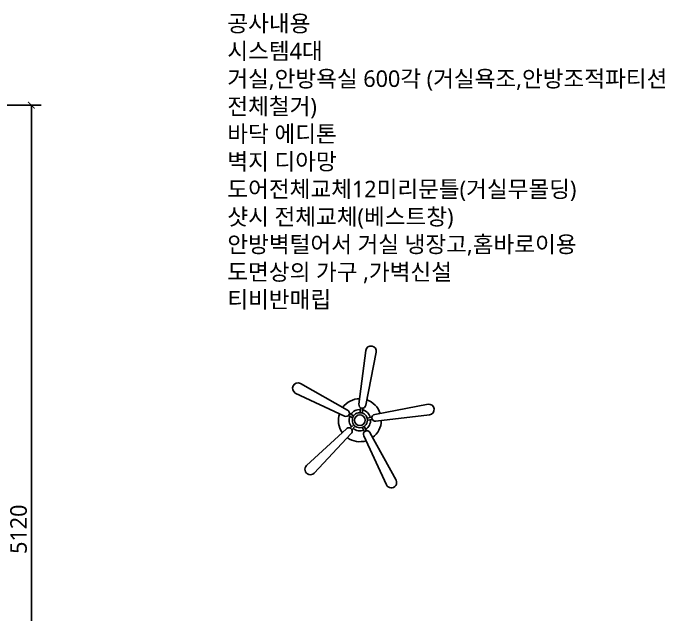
# Model space of a CAD drawing. Header units: millimetres. Extents: x 0 to 460473, y -68369 to 85219.
# Drawn here: x 259381 to 263321, y 11423 to 15058 of the extents above; entities that cross this region are included whole.
import ezdxf

# ---------------------------------------------------------------- set-up
doc = ezdxf.new("R2010")
doc.units = ezdxf.units.MM
doc.header["$LTSCALE"] = 50
doc.layers.add('00', color=7, linetype='Continuous', lineweight=0)
for name, color, linetype in [('06-FUR', 6, 'Continuous'), ('DIM', 7, 'Continuous'), ('text', 7, 'Continuous')]:
    doc.layers.add(name, color=color, linetype=linetype)
doc.styles.add('N 맑은고딕', font='malgun.ttf')
doc.styles.add('맑은 고딕', font='malgun.ttf')
doc.dimstyles.new('DH IN40', dxfattribs={"dimscale": 40, "dimtxt": 2.5, "dimasz": 1, "dimexe": 1.5, "dimexo": 1.5, "dimtad": 1, "dimdec": 7, "dimlunit": 6, "dimtxsty": '맑은 고딕', "dimblk": 'ARCHTICK', "dimcen": 2.5, "dimclrd": 256, "dimclre": 256, "dimclrt": 256, "dimadec": 0, "dimazin": 0, "dimtfac": 1, "dimtdec": 7, "dimtix": 1, "dimtmove": 0, "dimatfit": 3, "dimldrblk": 'ARCHTICK', "dimfxl": 1, "dimtfillclr": 1, "dimlwd": -1, "dimlwe": -1, "dimarcsym": 0})

# ---------------------------------------------------------------- blocks, each defined once
blk = doc.blocks.new('CELILNGPAN')
at = {"layer": '06-FUR', "color": 6}
for p, q in [((48717.2, -3709.4), (48676.4, -4034.6)), ((48781.1, -3721), (48717.1, -4041.2)), ((48322.4, -3909.7), (48607.1, -4069.5)), ((48291.6, -3966.9), (48588.2, -4106.2)), ((48682.4, -4085.6), (48687.2, -4056.2)), ((49093.7, -4034.6), (48771.7, -4096.2)), ((48644.6, -4104.7), (48618.1, -4091.1)), ((48695.2, -4087.7), (48700, -4058.3)), ((48638.6, -4116.2), (48612.1, -4102.6)), ((48725.1, -4117.8), (48754.5, -4113.2)), ((48727, -4130.6), (48756.5, -4126)), ((49102.3, -4098.9), (48778, -4137)), ((48645.1, -4158.1), (48623.9, -4179.1)), ((48654.2, -4167.3), (48633.1, -4188.3)), ((48696.1, -4174.1), (48709.5, -4200.7)), ((48707.7, -4168.3), (48721.1, -4194.9)), ((48360.1, -4404.3), (48600.1, -4182.9)), ((48404.9, -4451.3), (48629.1, -4212.2)), ((48900.6, -4493.1), (48742.5, -4206)), ((48842.1, -4521.2), (48705.7, -4224.6))]:
    blk.add_line(p, q, dxfattribs=at)
for radius in [45.4, 32.5]:
    blk.add_circle((48681.6, -4131), radius, dxfattribs=at)
for centre, radius, start, end in [((48749.2, -3715.2), 32.5, 349.67, 169.67), ((48307, -3938.3), 32.5, 61.67, 241.67), ((48681.6, -4131), 129.8, 90.4651, 143.078), ((48681.6, -4131), 129.8, 18.4651, 71.078), ((48696.7, -4037.9), 20.6, 170.7734, 350.7734), ((49098, -4066.8), 32.5, 277.67, 97.67), ((48681.6, -4131), 129.8, 162.4651, 215.078), ((48597.7, -4087.9), 20.6, 242.7734, 62.7734), ((48681.6, -4131), 64.9, 86.5125, 147.0342), ((48681.6, -4131), 64.9, 14.5125, 75.0342), ((48774.9, -4116.6), 20.6, 98.7734, 278.7734), ((48681.6, -4131), 64.9, 158.5125, 219.0342), ((48681.6, -4131), 64.9, 302.5125, 3.0342), ((48681.6, -4131), 129.8, 306.4651, 359.078), ((48614.6, -4197.5), 20.6, 314.7734, 134.7734), ((48681.6, -4131), 64.9, 230.5125, 291.0342), ((48724.1, -4215.3), 20.6, 26.7734, 206.7734), ((48681.6, -4131), 129.8, 234.4651, 287.078), ((48382.5, -4427.8), 32.5, 133.67, 313.67), ((48871.4, -4507.2), 32.5, 205.67, 25.67)]:
    blk.add_arc(centre, radius, start, end, dxfattribs=at)
blk = doc.blocks.new('_ArchTick')
at = {"color": 0, "linetype": 'ByBlock', "const_width": 0.15}
blk.add_lwpolyline([(-0.5, -0.5), (0.5, 0.5)], dxfattribs=at)
blk = doc.blocks.new('*D305')
at = {"layer": 'Defpoints', "color": 0, "transparency": 16777216}
for p in [(259281.3, 14500.8), (259281.3, 9380.3), (259492, 9380.3)]:
    blk.add_point(p, dxfattribs=at)
at = {"layer": 'DIM', "transparency": 16777216}
for p, q in [((259341.3, 14500.8), (259552, 14500.8)), ((259492, 14500.8), (259492, 9380.3)), ((259341.3, 9380.3), (259552, 9380.3))]:
    blk.add_line(p, q, dxfattribs=at)
at = {"layer": 'DIM', "transparency": 16777216, "xscale": 40, "yscale": 40, "zscale": 40}
for p, rotation in [((259492, 14500.8), 90), ((259492, 9380.3), 270)]:
    blk.add_blockref('_ArchTick', p, dxfattribs=dict(at, rotation=rotation))
at = {"layer": 'DIM', "transparency": 16777216, "insert": (259415.1, 11940.6), "char_height": 100, "attachment_point": 5, "rotation": 90, "style": '맑은 고딕'}
blk.add_mtext('5120', dxfattribs=at)

msp = doc.modelspace()

# ---------------------------------------------------------------- block references
at = {"layer": '00'}
msp.add_blockref('CELILNGPAN', (212795.45241699, 16730.05570497), dxfattribs=at)

# ---------------------------------------------------------------- texts
at = {"layer": 'text', "insert": (260676.14773335, 15044.830924), "char_height": 100, "attachment_point": 1, "style": 'N 맑은고딕'}
msp.add_mtext_dynamic_manual_height_columns('공사내용\\P시스템4대\\P거실,안방욕실 600각 (거실욕조,안방조적파티션\\P전체철거)\\P바닥 에디톤\\P벽지 디아망\\P도어전체교체12미리문틀(거실무몰딩)\\P샷시 전체교체(베스트창)\\P안방벽털어서 거실 냉장고,홈바로이용\\P도면상의 가구 ,가벽신설\\P티비반매립', width=3105.190717201, gutter_width=500, heights=[0], dxfattribs=at)

# ---------------------------------------------------------------- dimensions: what is measured, and where the dimension line sits
at = {"layer": 'DIM'}
dim = msp.add_linear_dim(base=(259492.04788645, 9380.3295864), p1=(259281.33848351, 14500.82911102), p2=(259281.33848351, 9380.3295864), angle=90, text='5120', dimstyle='DH IN40', dxfattribs=at)
dim.commit()
dim.dimension.update_dxf_attribs({"geometry": '*D305', "text_midpoint": (259415.11174514, 11940.57934871)})

doc.saveas('drawing.dxf')
